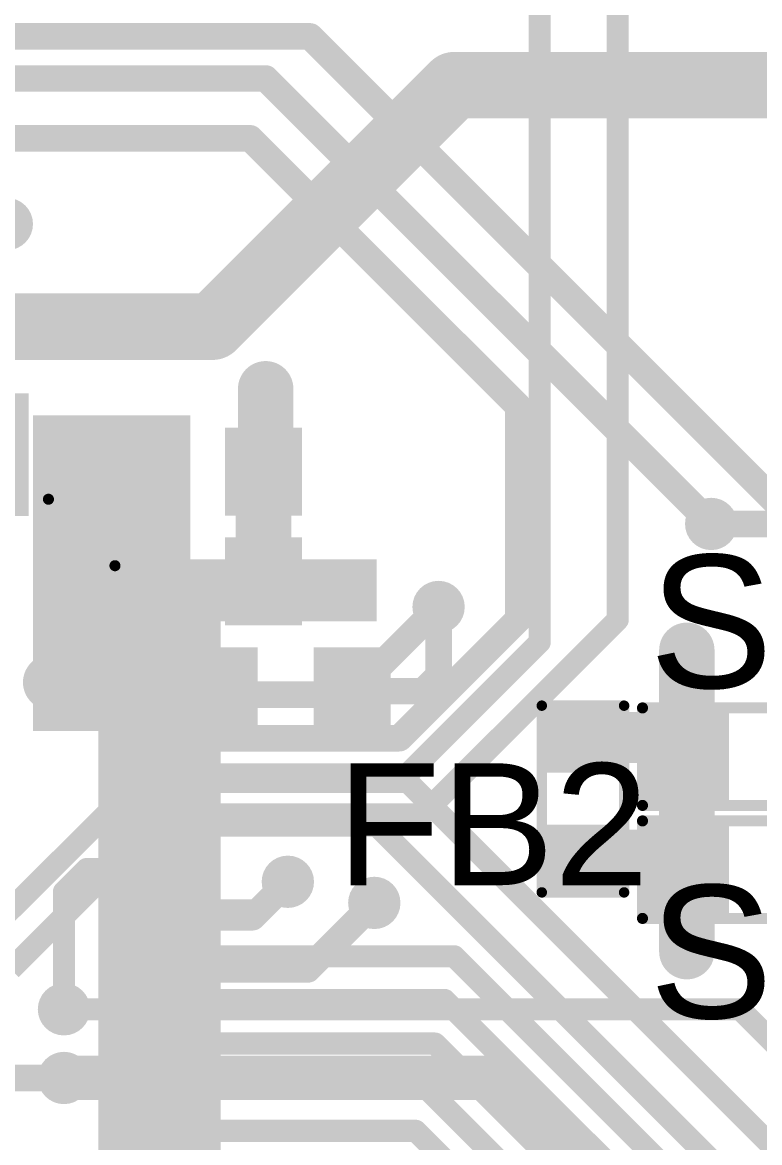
# Model space of a CAD drawing. Header units: millimetres. Extents: x -1.36 to 1.18, y -0.07 to 2.63.
# Drawn here: x 0.249 to 0.582, y 1.131 to 1.636 of the extents above; entities that cross this region are included whole.
import ezdxf

# ---------------------------------------------------------------- set-up
doc = ezdxf.new("R2010")
doc.units = ezdxf.units.MM
doc.header["$MEASUREMENT"] = 0
for name, color, linetype in [('BottomLayer', 5, 'Continuous'), ('BottomPaste', 16, 'Continuous'), ('BottomSolder', 6, 'Continuous'), ('TopLayer', 1, 'Continuous'), ('TopOverlay', 2, 'Continuous'), ('TopPaste', 8, 'Continuous'), ('TopSolder', 216, 'Continuous'), ('ViaHoleLayer', 16, 'Continuous')]:
    doc.layers.add(name, color=color, linetype=linetype)
doc.styles.add('Arial', font='arial.ttf', dxfattribs={"height": 0.2})

# ---------------------------------------------------------------- blocks, each defined once
blk = doc.blocks.new('LQFP_100_6')
at = {"layer": 'TopLayer'}
for points in [[(0.2815, 0.24213), (0.32874, 0.24213), (0.32874, 0.23031), (0.2815, 0.23031)], [(0.2815, 0.22244), (0.32874, 0.22244), (0.32874, 0.21063), (0.2815, 0.21063)], [(0.2815, 0.20276), (0.32874, 0.20276), (0.32874, 0.19094), (0.2815, 0.19094)], [(0.2815, 0.18307), (0.32874, 0.18307), (0.32874, 0.17126), (0.2815, 0.17126)], [(0.2815, 0.16339), (0.32874, 0.16339), (0.32874, 0.15157), (0.2815, 0.15157)], [(0.2815, 0.1437), (0.32874, 0.1437), (0.32874, 0.13189), (0.2815, 0.13189)], [(0.2815, 0.12402), (0.32874, 0.12402), (0.32874, 0.1122), (0.2815, 0.1122)], [(0.2815, 0.10433), (0.32874, 0.10433), (0.32874, 0.09252), (0.2815, 0.09252)], [(0.2815, 0.08465), (0.32874, 0.08465), (0.32874, 0.07283), (0.2815, 0.07283)], [(0.2815, 0.06496), (0.32874, 0.06496), (0.32874, 0.05315), (0.2815, 0.05315)], [(0.2815, 0.04528), (0.32874, 0.04528), (0.32874, 0.03346), (0.2815, 0.03346)], [(0.2815, 0.02559), (0.32874, 0.02559), (0.32874, 0.01378), (0.2815, 0.01378)], [(0.2815, 0.00591), (0.32874, 0.00591), (0.32874, -0.00591), (0.2815, -0.00591)]]:
    blk.add_hatch(color=1, dxfattribs=at).paths.add_polyline_path(points)
at = {"layer": 'TopPaste'}
for points in [[(0.2815, 0.24213), (0.32874, 0.24213), (0.32874, 0.23031), (0.2815, 0.23031)], [(0.2815, 0.22244), (0.32874, 0.22244), (0.32874, 0.21063), (0.2815, 0.21063)], [(0.2815, 0.20276), (0.32874, 0.20276), (0.32874, 0.19094), (0.2815, 0.19094)], [(0.2815, 0.18307), (0.32874, 0.18307), (0.32874, 0.17126), (0.2815, 0.17126)], [(0.2815, 0.16339), (0.32874, 0.16339), (0.32874, 0.15157), (0.2815, 0.15157)], [(0.2815, 0.1437), (0.32874, 0.1437), (0.32874, 0.13189), (0.2815, 0.13189)], [(0.2815, 0.12402), (0.32874, 0.12402), (0.32874, 0.1122), (0.2815, 0.1122)], [(0.2815, 0.10433), (0.32874, 0.10433), (0.32874, 0.09252), (0.2815, 0.09252)], [(0.2815, 0.08465), (0.32874, 0.08465), (0.32874, 0.07283), (0.2815, 0.07283)], [(0.2815, 0.06496), (0.32874, 0.06496), (0.32874, 0.05315), (0.2815, 0.05315)], [(0.2815, 0.04528), (0.32874, 0.04528), (0.32874, 0.03346), (0.2815, 0.03346)], [(0.2815, 0.02559), (0.32874, 0.02559), (0.32874, 0.01378), (0.2815, 0.01378)], [(0.2815, 0.00591), (0.32874, 0.00591), (0.32874, -0.00591), (0.2815, -0.00591)]]:
    blk.add_hatch(color=8, dxfattribs=at).paths.add_polyline_path(points)
at = {"layer": 'TopSolder'}
for points in [[(0.22631, 0.2775), (0.22631, 0.33274), (0.24613, 0.33274), (0.24613, 0.2775)], [(0.2775, 0.24613), (0.33274, 0.24613), (0.33274, 0.22631), (0.2775, 0.22631)], [(0.2775, 0.22644), (0.33274, 0.22644), (0.33274, 0.20663), (0.2775, 0.20663)], [(0.2775, 0.20676), (0.33274, 0.20676), (0.33274, 0.18694), (0.2775, 0.18694)], [(0.2775, 0.18707), (0.33274, 0.18707), (0.33274, 0.16726), (0.2775, 0.16726)], [(0.2775, 0.16739), (0.33274, 0.16739), (0.33274, 0.14757), (0.2775, 0.14757)], [(0.2775, 0.1477), (0.33274, 0.1477), (0.33274, 0.12789), (0.2775, 0.12789)], [(0.2775, 0.12802), (0.33274, 0.12802), (0.33274, 0.1082), (0.2775, 0.1082)], [(0.2775, 0.10833), (0.33274, 0.10833), (0.33274, 0.08852), (0.2775, 0.08852)], [(0.2775, 0.08865), (0.33274, 0.08865), (0.33274, 0.06883), (0.2775, 0.06883)], [(0.2775, 0.06896), (0.33274, 0.06896), (0.33274, 0.04915), (0.2775, 0.04915)], [(0.2775, 0.04928), (0.33274, 0.04928), (0.33274, 0.02946), (0.2775, 0.02946)], [(0.2775, 0.02959), (0.33274, 0.02959), (0.33274, 0.00978), (0.2775, 0.00978)], [(0.2775, 0.00991), (0.33274, 0.00991), (0.33274, -0.00991), (0.2775, -0.00991)]]:
    blk.add_hatch(color=216, dxfattribs=at).paths.add_polyline_path(points)
at = {"layer": 'TopOverlay', "const_width": 0.005}
blk.add_lwpolyline([(0.255, 0.285), (0.285, 0.255)], dxfattribs=at)
at = {"layer": 'TopOverlay', "const_width": 0.0025}
for points in [[(0.25375, 0.285, 1), (0.25625, 0.285, 1)], [(0.28375, 0.255, 1), (0.28625, 0.255, 1)]]:
    blk.add_lwpolyline(points, format="xyb", close=True, dxfattribs=at)
blk = doc.blocks.new('S______B______22')
at = {"layer": 'TopLayer'}
for points in [[(-0.045, -0.0175), (-0.045, 0.0175), (-0.015, 0.0175), (-0.015, -0.0175)], [(0.015, -0.0175), (0.015, 0.0175), (0.045, 0.0175), (0.045, -0.0175)]]:
    blk.add_hatch(color=1, dxfattribs=at).paths.add_polyline_path(points)
at = {"layer": 'TopPaste'}
for points in [[(-0.045, -0.0175), (-0.045, 0.0175), (-0.015, 0.0175), (-0.015, -0.0175)], [(0.015, -0.0175), (0.015, 0.0175), (0.045, 0.0175), (0.045, -0.0175)]]:
    blk.add_hatch(color=8, dxfattribs=at).paths.add_polyline_path(points)
at = {"layer": 'TopSolder'}
for points in [[(-0.049, -0.0215), (-0.049, 0.0215), (-0.011, 0.0215), (-0.011, -0.0215)], [(0.011, -0.0215), (0.011, 0.0215), (0.049, 0.0215), (0.049, -0.0215)]]:
    blk.add_hatch(color=216, dxfattribs=at).paths.add_polyline_path(points)
at = {"layer": 'TopOverlay', "const_width": 0.005}
for points in [[(-0.05, 0.022), (0.05, 0.022)], [(-0.05, -0.022), (-0.05, 0.022)], [(0.05, -0.022), (0.05, 0.022)], [(-0.05, -0.022), (0.05, -0.022)]]:
    blk.add_lwpolyline(points, dxfattribs=at)
at = {"layer": 'TopOverlay', "const_width": 0.0025}
for points in [[(-0.05125, 0.022, 1), (-0.04875, 0.022, 1)], [(-0.05125, 0.022, 1), (-0.04875, 0.022, 1)], [(0.04875, 0.022, 1), (0.05125, 0.022, 1)], [(0.04875, 0.022, 1), (0.05125, 0.022, 1)], [(-0.05125, -0.022, 1), (-0.04875, -0.022, 1)], [(-0.05125, -0.022, 1), (-0.04875, -0.022, 1)], [(0.04875, -0.022, 1), (0.05125, -0.022, 1)], [(0.04875, -0.022, 1), (0.05125, -0.022, 1)]]:
    blk.add_lwpolyline(points, format="xyb", close=True, dxfattribs=at)
blk = doc.blocks.new('S______B______23')
at = {"layer": 'TopLayer'}
for points in [[(-0.045, -0.0175), (-0.045, 0.0175), (-0.015, 0.0175), (-0.015, -0.0175)], [(0.015, -0.0175), (0.015, 0.0175), (0.045, 0.0175), (0.045, -0.0175)]]:
    blk.add_hatch(color=1, dxfattribs=at).paths.add_polyline_path(points)
at = {"layer": 'TopPaste'}
for points in [[(-0.045, -0.0175), (-0.045, 0.0175), (-0.015, 0.0175), (-0.015, -0.0175)], [(0.015, -0.0175), (0.015, 0.0175), (0.045, 0.0175), (0.045, -0.0175)]]:
    blk.add_hatch(color=8, dxfattribs=at).paths.add_polyline_path(points)
at = {"layer": 'TopSolder'}
for points in [[(-0.049, -0.0215), (-0.049, 0.0215), (-0.011, 0.0215), (-0.011, -0.0215)], [(0.011, -0.0215), (0.011, 0.0215), (0.049, 0.0215), (0.049, -0.0215)]]:
    blk.add_hatch(color=216, dxfattribs=at).paths.add_polyline_path(points)
at = {"layer": 'TopOverlay', "const_width": 0.005}
for points in [[(-0.05, 0.022), (0.05, 0.022)], [(-0.05, -0.022), (-0.05, 0.022)], [(0.05, -0.022), (0.05, 0.022)], [(-0.05, -0.022), (0.05, -0.022)]]:
    blk.add_lwpolyline(points, dxfattribs=at)
at = {"layer": 'TopOverlay', "const_width": 0.0025}
for points in [[(-0.05125, 0.022, 1), (-0.04875, 0.022, 1)], [(-0.05125, 0.022, 1), (-0.04875, 0.022, 1)], [(0.04875, 0.022, 1), (0.05125, 0.022, 1)], [(0.04875, 0.022, 1), (0.05125, 0.022, 1)], [(-0.05125, -0.022, 1), (-0.04875, -0.022, 1)], [(-0.05125, -0.022, 1), (-0.04875, -0.022, 1)], [(0.04875, -0.022, 1), (0.05125, -0.022, 1)], [(0.04875, -0.022, 1), (0.05125, -0.022, 1)]]:
    blk.add_lwpolyline(points, format="xyb", close=True, dxfattribs=at)
blk = doc.blocks.new('R___0201_B_53')
at = {"layer": 'BottomLayer'}
for points in [[(-0.01614, 0.00728), (-0.00551, 0.00728), (-0.00551, -0.00728), (-0.01614, -0.00728)], [(0.00551, 0.00728), (0.01614, 0.00728), (0.01614, -0.00728), (0.00551, -0.00728)]]:
    blk.add_hatch(color=5, dxfattribs=at).paths.add_polyline_path(points)
at = {"layer": 'BottomPaste'}
for points in [[(-0.01614, 0.00728), (-0.00551, 0.00728), (-0.00551, -0.00728), (-0.01614, -0.00728)], [(0.00551, 0.00728), (0.01614, 0.00728), (0.01614, -0.00728), (0.00551, -0.00728)]]:
    blk.add_hatch(color=16, dxfattribs=at).paths.add_polyline_path(points)
at = {"layer": 'BottomSolder'}
for points in [[(-0.02014, 0.01128), (-0.00151, 0.01128), (-0.00151, -0.01128), (-0.02014, -0.01128)], [(0.00151, 0.01128), (0.02014, 0.01128), (0.02014, -0.01128), (0.00151, -0.01128)]]:
    blk.add_hatch(color=6, dxfattribs=at).paths.add_polyline_path(points)
blk = doc.blocks.new('MPZ1608S121ATDH5_62')
at = {"layer": 'TopLayer'}
for points in [[(-0.03937, 0.01575), (-0.01575, 0.01575), (-0.01575, -0.01575), (-0.03937, -0.01575)], [(0.01575, 0.01575), (0.03937, 0.01575), (0.03937, -0.01575), (0.01575, -0.01575)]]:
    blk.add_hatch(color=1, dxfattribs=at).paths.add_polyline_path(points)
at = {"layer": 'TopPaste'}
for points in [[(-0.03937, 0.01575), (-0.01575, 0.01575), (-0.01575, -0.01575), (-0.03937, -0.01575)], [(0.01575, 0.01575), (0.03937, 0.01575), (0.03937, -0.01575), (0.01575, -0.01575)]]:
    blk.add_hatch(color=8, dxfattribs=at).paths.add_polyline_path(points)
at = {"layer": 'TopSolder'}
for points in [[(-0.04337, 0.01975), (-0.01175, 0.01975), (-0.01175, -0.01975), (-0.04337, -0.01975)], [(0.01175, 0.01975), (0.04337, 0.01975), (0.04337, -0.01975), (0.01175, -0.01975)]]:
    blk.add_hatch(color=216, dxfattribs=at).paths.add_polyline_path(points)
at = {"layer": 'TopOverlay', "const_width": 0.00472}
for points in [[(-0.042, -0.01844), (-0.042, 0.01869)], [(0.04226, 0.01869), (-0.042, 0.01869)], [(0.04226, -0.01844), (0.04226, 0.01869)], [(0.04226, -0.01844), (-0.042, -0.01844)]]:
    blk.add_lwpolyline(points, dxfattribs=at)
at = {"layer": 'TopOverlay', "const_width": 0.00236}
for points in [[(-0.04318, 0.01869, 1), (-0.04082, 0.01869, 1)], [(-0.04318, 0.01869, 1), (-0.04082, 0.01869, 1)], [(0.04108, 0.01869, 1), (0.04344, 0.01869, 1)], [(0.04108, 0.01869, 1), (0.04344, 0.01869, 1)], [(-0.04318, -0.01844, 1), (-0.04082, -0.01844, 1)], [(-0.04318, -0.01844, 1), (-0.04082, -0.01844, 1)], [(0.04108, -0.01844, 1), (0.04344, -0.01844, 1)], [(0.04108, -0.01844, 1), (0.04344, -0.01844, 1)]]:
    blk.add_lwpolyline(points, format="xyb", close=True, dxfattribs=at)
blk = doc.blocks.new('R__0603_B_78')
at = {"layer": 'BottomLayer'}
for points in [[(-0.045, -0.0175), (-0.045, 0.0175), (-0.015, 0.0175), (-0.015, -0.0175)], [(0.015, -0.0175), (0.015, 0.0175), (0.045, 0.0175), (0.045, -0.0175)]]:
    blk.add_hatch(color=5, dxfattribs=at).paths.add_polyline_path(points)
at = {"layer": 'BottomPaste'}
for points in [[(-0.045, -0.0175), (-0.045, 0.0175), (-0.015, 0.0175), (-0.015, -0.0175)], [(0.015, -0.0175), (0.015, 0.0175), (0.045, 0.0175), (0.045, -0.0175)]]:
    blk.add_hatch(color=16, dxfattribs=at).paths.add_polyline_path(points)
at = {"layer": 'BottomSolder'}
for points in [[(-0.049, -0.0215), (-0.049, 0.0215), (-0.011, 0.0215), (-0.011, -0.0215)], [(0.011, -0.0215), (0.011, 0.0215), (0.049, 0.0215), (0.049, -0.0215)]]:
    blk.add_hatch(color=6, dxfattribs=at).paths.add_polyline_path(points)
blk = doc.blocks.new('C___0603_B_100')
at = {"layer": 'BottomLayer'}
for points in [[(-0.045, -0.0175), (-0.045, 0.0175), (-0.015, 0.0175), (-0.015, -0.0175)], [(0.015, -0.0175), (0.015, 0.0175), (0.045, 0.0175), (0.045, -0.0175)]]:
    blk.add_hatch(color=5, dxfattribs=at).paths.add_polyline_path(points)
at = {"layer": 'BottomPaste'}
for points in [[(-0.045, -0.0175), (-0.045, 0.0175), (-0.015, 0.0175), (-0.015, -0.0175)], [(0.015, -0.0175), (0.015, 0.0175), (0.045, 0.0175), (0.045, -0.0175)]]:
    blk.add_hatch(color=16, dxfattribs=at).paths.add_polyline_path(points)
at = {"layer": 'BottomSolder'}
for points in [[(-0.04736, -0.01986), (-0.04736, 0.01986), (-0.01264, 0.01986), (-0.01264, -0.01986)], [(0.01264, -0.01986), (0.01264, 0.01986), (0.04736, 0.01986), (0.04736, -0.01986)]]:
    blk.add_hatch(color=6, dxfattribs=at).paths.add_polyline_path(points)
blk = doc.blocks.new('C__0603_B_104')
at = {"layer": 'BottomLayer'}
for points in [[(-0.045, -0.0175), (-0.045, 0.0175), (-0.015, 0.0175), (-0.015, -0.0175)], [(0.015, -0.0175), (0.015, 0.0175), (0.045, 0.0175), (0.045, -0.0175)]]:
    blk.add_hatch(color=5, dxfattribs=at).paths.add_polyline_path(points)
at = {"layer": 'BottomPaste'}
for points in [[(-0.045, -0.0175), (-0.045, 0.0175), (-0.015, 0.0175), (-0.015, -0.0175)], [(0.015, -0.0175), (0.015, 0.0175), (0.045, 0.0175), (0.045, -0.0175)]]:
    blk.add_hatch(color=16, dxfattribs=at).paths.add_polyline_path(points)
at = {"layer": 'BottomSolder'}
for points in [[(-0.04736, -0.01986), (-0.04736, 0.01986), (-0.01264, 0.01986), (-0.01264, -0.01986)], [(0.01264, -0.01986), (0.01264, 0.01986), (0.04736, 0.01986), (0.04736, -0.01986)]]:
    blk.add_hatch(color=6, dxfattribs=at).paths.add_polyline_path(points)
blk = doc.blocks.new('C__0603_B_110')
at = {"layer": 'BottomLayer'}
for points in [[(-0.045, -0.0175), (-0.045, 0.0175), (-0.015, 0.0175), (-0.015, -0.0175)], [(0.015, -0.0175), (0.015, 0.0175), (0.045, 0.0175), (0.045, -0.0175)]]:
    blk.add_hatch(color=5, dxfattribs=at).paths.add_polyline_path(points)
at = {"layer": 'BottomPaste'}
for points in [[(-0.045, -0.0175), (-0.045, 0.0175), (-0.015, 0.0175), (-0.015, -0.0175)], [(0.015, -0.0175), (0.015, 0.0175), (0.045, 0.0175), (0.045, -0.0175)]]:
    blk.add_hatch(color=16, dxfattribs=at).paths.add_polyline_path(points)
at = {"layer": 'BottomSolder'}
for points in [[(-0.04736, -0.01986), (-0.04736, 0.01986), (-0.01264, 0.01986), (-0.01264, -0.01986)], [(0.01264, -0.01986), (0.01264, 0.01986), (0.04736, 0.01986), (0.04736, -0.01986)]]:
    blk.add_hatch(color=6, dxfattribs=at).paths.add_polyline_path(points)

msp = doc.modelspace()

# ---------------------------------------------------------------- hatches: boundary and pattern name
at = {"layer": 'BottomLayer'}
h = msp.add_hatch(color=5, dxfattribs=at)
edge = h.paths.add_edge_path()
edge.add_arc((0.444, 1.608), 0.01181, 0, 360)
h = msp.add_hatch(color=5, dxfattribs=at)
edge = h.paths.add_edge_path()
edge.add_arc((0.24222, 1.54533), 0.01181, 0, 360)
h = msp.add_hatch(color=5, dxfattribs=at)
edge = h.paths.add_edge_path()
edge.add_arc((0.359, 1.471), 0.01181, 0, 360)
for points in [[(0.254, 1.31653), (0.325, 1.31653), (0.325, 1.459), (0.254, 1.459)], [(0.274, 1.31653), (0.325, 1.31653), (0.325, 1.45553), (0.274, 1.45553)], [(0.314, 1.224), (0.329, 1.224), (0.329, 1.241), (0.314, 1.241)]]:
    msp.add_hatch(color=5, dxfattribs=at).paths.add_polyline_path(points)
h = msp.add_hatch(color=5, dxfattribs=at)
edge = h.paths.add_edge_path()
edge.add_arc((0.269, 1.432), 0.01181, 0, 360)
h = msp.add_hatch(color=5, dxfattribs=at)
edge = h.paths.add_edge_path()
edge.add_arc((0.55999, 1.41), 0.01181, 0, 360)
h = msp.add_hatch(color=5, dxfattribs=at)
edge = h.paths.add_edge_path()
edge.add_arc((0.266, 1.39), 0.01181, 0, 360)
h = msp.add_hatch(color=5, dxfattribs=at)
edge = h.paths.add_edge_path()
edge.add_arc((0.394, 1.38053), 0.01181, 0, 360)
h = msp.add_hatch(color=5, dxfattribs=at)
edge = h.paths.add_edge_path()
edge.add_arc((0.437, 1.37253), 0.01181, 0, 360)
h = msp.add_hatch(color=5, dxfattribs=at)
edge = h.paths.add_edge_path()
edge.add_arc((0.549, 1.353), 0.01181, 0, 360)
h = msp.add_hatch(color=5, dxfattribs=at)
edge = h.paths.add_edge_path()
edge.add_arc((0.262, 1.33853), 0.01181, 0, 360)
h = msp.add_hatch(color=5, dxfattribs=at)
edge = h.paths.add_edge_path()
edge.add_arc((0.369, 1.24853), 0.01181, 0, 360)
h = msp.add_hatch(color=5, dxfattribs=at)
edge = h.paths.add_edge_path()
edge.add_arc((0.408, 1.239), 0.01181, 0, 360)
h = msp.add_hatch(color=5, dxfattribs=at)
edge = h.paths.add_edge_path()
edge.add_arc((0.549, 1.217), 0.01181, 0, 360)
h = msp.add_hatch(color=5, dxfattribs=at)
edge = h.paths.add_edge_path()
edge.add_arc((0.268, 1.191), 0.01181, 0, 360)
h = msp.add_hatch(color=5, dxfattribs=at)
edge = h.paths.add_edge_path()
edge.add_arc((0.268, 1.16), 0.01181, 0, 360)
at = {"layer": 'TopLayer'}
h = msp.add_hatch(color=1, dxfattribs=at)
edge = h.paths.add_edge_path()
edge.add_arc((0.444, 1.608), 0.01181, 0, 360)
h = msp.add_hatch(color=1, dxfattribs=at)
edge = h.paths.add_edge_path()
edge.add_arc((0.24222, 1.54533), 0.01181, 0, 360)
h = msp.add_hatch(color=1, dxfattribs=at)
edge = h.paths.add_edge_path()
edge.add_arc((0.359, 1.471), 0.01181, 0, 360)
h = msp.add_hatch(color=1, dxfattribs=at)
edge = h.paths.add_edge_path()
edge.add_arc((0.269, 1.432), 0.01181, 0, 360)
h = msp.add_hatch(color=1, dxfattribs=at)
edge = h.paths.add_edge_path()
edge.add_arc((0.55999, 1.41), 0.01181, 0, 360)
h = msp.add_hatch(color=1, dxfattribs=at)
edge = h.paths.add_edge_path()
edge.add_arc((0.266, 1.39), 0.01181, 0, 360)
for points in [[(0.286, 1.366), (0.409, 1.366), (0.409, 1.394), (0.286, 1.394)], [(0.487, 1.30212), (0.564, 1.30212), (0.564, 1.32512), (0.487, 1.32512)], [(0.487, 1.247), (0.564, 1.247), (0.564, 1.272), (0.487, 1.272)]]:
    msp.add_hatch(color=1, dxfattribs=at).paths.add_polyline_path(points)
h = msp.add_hatch(color=1, dxfattribs=at)
edge = h.paths.add_edge_path()
edge.add_arc((0.394, 1.38053), 0.01181, 0, 360)
h = msp.add_hatch(color=1, dxfattribs=at)
edge = h.paths.add_edge_path()
edge.add_arc((0.437, 1.37253), 0.01181, 0, 360)
h = msp.add_hatch(color=1, dxfattribs=at)
edge = h.paths.add_edge_path()
edge.add_arc((0.549, 1.353), 0.01181, 0, 360)
h = msp.add_hatch(color=1, dxfattribs=at)
edge = h.paths.add_edge_path()
edge.add_arc((0.262, 1.33853), 0.01181, 0, 360)
h = msp.add_hatch(color=1, dxfattribs=at)
edge = h.paths.add_edge_path()
edge.add_arc((0.369, 1.24853), 0.01181, 0, 360)
h = msp.add_hatch(color=1, dxfattribs=at)
edge = h.paths.add_edge_path()
edge.add_arc((0.408, 1.239), 0.01181, 0, 360)
h = msp.add_hatch(color=1, dxfattribs=at)
edge = h.paths.add_edge_path()
edge.add_arc((0.549, 1.217), 0.01181, 0, 360)
h = msp.add_hatch(color=1, dxfattribs=at)
edge = h.paths.add_edge_path()
edge.add_arc((0.268, 1.191), 0.01181, 0, 360)
h = msp.add_hatch(color=1, dxfattribs=at)
edge = h.paths.add_edge_path()
edge.add_arc((0.268, 1.16), 0.01181, 0, 360)
at = {"layer": 'ViaHoleLayer'}
h = msp.add_hatch(color=16, dxfattribs=at)
edge = h.paths.add_edge_path()
edge.add_arc((0.444, 1.608), 0.00591, 0, 360)
h = msp.add_hatch(color=16, dxfattribs=at)
edge = h.paths.add_edge_path()
edge.add_arc((0.359, 1.471), 0.00591, 0, 360)
h = msp.add_hatch(color=16, dxfattribs=at)
edge = h.paths.add_edge_path()
edge.add_arc((0.269, 1.432), 0.00591, 0, 360)
h = msp.add_hatch(color=16, dxfattribs=at)
edge = h.paths.add_edge_path()
edge.add_arc((0.55999, 1.41), 0.00591, 0, 360)
h = msp.add_hatch(color=16, dxfattribs=at)
edge = h.paths.add_edge_path()
edge.add_arc((0.266, 1.39), 0.00591, 0, 360)
h = msp.add_hatch(color=16, dxfattribs=at)
edge = h.paths.add_edge_path()
edge.add_arc((0.394, 1.38053), 0.00591, 0, 360)
h = msp.add_hatch(color=16, dxfattribs=at)
edge = h.paths.add_edge_path()
edge.add_arc((0.437, 1.37253), 0.00591, 0, 360)
h = msp.add_hatch(color=16, dxfattribs=at)
edge = h.paths.add_edge_path()
edge.add_arc((0.549, 1.353), 0.00591, 0, 360)
h = msp.add_hatch(color=16, dxfattribs=at)
edge = h.paths.add_edge_path()
edge.add_arc((0.262, 1.33853), 0.00591, 0, 360)
h = msp.add_hatch(color=16, dxfattribs=at)
edge = h.paths.add_edge_path()
edge.add_arc((0.369, 1.24853), 0.00591, 0, 360)
h = msp.add_hatch(color=16, dxfattribs=at)
edge = h.paths.add_edge_path()
edge.add_arc((0.408, 1.239), 0.00591, 0, 360)
h = msp.add_hatch(color=16, dxfattribs=at)
edge = h.paths.add_edge_path()
edge.add_arc((0.549, 1.217), 0.00591, 0, 360)
h = msp.add_hatch(color=16, dxfattribs=at)
edge = h.paths.add_edge_path()
edge.add_arc((0.268, 1.191), 0.00591, 0, 360)
h = msp.add_hatch(color=16, dxfattribs=at)
edge = h.paths.add_edge_path()
edge.add_arc((0.268, 1.16), 0.00591, 0, 360)

# ---------------------------------------------------------------- linework, layer by layer
at = {"layer": 'BottomLayer'}
for points, const_width in [([(0.51783, 1.36683), (0.51783, 2.1489)], 0.01), ([(0.4826, 1.3566), (0.4826, 2.03913)], 0.01), ([(0.335, 1.499), (0.444, 1.608)], 0.03), ([(0.211, 1.499), (0.335, 1.499)], 0.03), ([(0.359, 1.43453), (0.359, 1.471)], 0.025), ([(0.358, 1.43353), (0.359, 1.43453)], 0.025), ([(0.358, 1.38416), (0.358, 1.43353)], 0.025), ([(0.28961, 1.42514), (0.298, 1.43353)], 0.012), ([(0.298, 1.38416), (0.298, 1.42553)], 0.025), ([(0.55999, 1.41), (0.795, 1.41)], 0.012), ([(0.298, 1.38116), (0.298, 1.38416)], 0.025), ([(0.36163, 1.38053), (0.394, 1.38053)], 0.025), ([(0.437, 1.34156), (0.437, 1.37253)], 0.012), ([(0.43, 1.279), (0.51783, 1.36683)], 0.01), ([(0.423, 1.297), (0.4826, 1.3566)], 0.01), ([(0.262, 1.33853), (0.2988, 1.33853)], 0.025), ([(0.42997, 1.33453), (0.437, 1.34156)], 0.012), ([(0.398, 1.33453), (0.42997, 1.33453)], 0.012), ([(0.549, 1.217), (0.549, 1.305)], 0.025), ([(0.227, 1.219), (0.305, 1.297)], 0.01), ([(0.305, 1.297), (0.423, 1.297)], 0.01), ([(0.244, 1.209), (0.314, 1.279)], 0.01), ([(0.314, 1.279), (0.43, 1.279)], 0.01), ([(0.353, 1.23253), (0.369, 1.24853)], 0.012), ([(0.378, 1.209), (0.408, 1.239)], 0.012), ([(0.29935, 1.21603), (0.29935, 1.23253)], 0.012), ([(0.321, 1.23253), (0.353, 1.23253)], 0.012), ([(0.29935, 1.21603), (0.30638, 1.209)], 0.012), ([(0.30638, 1.209), (0.378, 1.209)], 0.012), ([(0.268, 1.191), (0.573, 1.191)], 0.01), ([(0.573, 1.191), (0.771, 0.993)], 0.01), ([(0.272, 1.16), (0.46553, 1.16)], 0.02), ([(0.46553, 1.16), (0.56781, 1.05772)], 0.02)]:
    msp.add_lwpolyline(points, dxfattribs=dict(at, const_width=const_width))
for points, const_width in [([(0.4365, 1.608, 1), (0.4515, 1.608, 1)], 0.015), ([(0.3275, 1.499, 1), (0.3425, 1.499, 1)], 0.015), ([(0.3275, 1.499, 1), (0.3425, 1.499, 1)], 0.015), ([(0.35275, 1.471, 1), (0.36525, 1.471, 1)], 0.0125), ([(0.35175, 1.43353, 1), (0.36425, 1.43353, 1)], 0.0125), ([(0.35175, 1.43353, 1), (0.36425, 1.43353, 1)], 0.0125), ([(0.35275, 1.43453, 1), (0.36525, 1.43453, 1)], 0.0125), ([(0.35275, 1.43453, 1), (0.36525, 1.43453, 1)], 0.0125), ([(0.29175, 1.42553, 1), (0.30425, 1.42553, 1)], 0.0125), ([(0.295, 1.43353, 1), (0.301, 1.43353, 1)], 0.006), ([(0.28661, 1.42514, 1), (0.29261, 1.42514, 1)], 0.006), ([(0.55699, 1.41, 1), (0.56299, 1.41, 1)], 0.006), ([(0.29175, 1.38416, 1), (0.30425, 1.38416, 1)], 0.0125), ([(0.29175, 1.38416, 1), (0.30425, 1.38416, 1)], 0.0125), ([(0.35175, 1.38416, 1), (0.36425, 1.38416, 1)], 0.0125), ([(0.29175, 1.38116, 1), (0.30425, 1.38116, 1)], 0.0125), ([(0.35538, 1.38053, 1), (0.36788, 1.38053, 1)], 0.0125), ([(0.38775, 1.38053, 1), (0.40025, 1.38053, 1)], 0.0125), ([(0.434, 1.37253, 1), (0.44, 1.37253, 1)], 0.006), ([(0.51533, 1.36683, 1), (0.52033, 1.36683, 1)], 0.005), ([(0.51533, 1.36683, 1), (0.52033, 1.36683, 1)], 0.005), ([(0.4801, 1.3566, 1), (0.4851, 1.3566, 1)], 0.005), ([(0.4801, 1.3566, 1), (0.4851, 1.3566, 1)], 0.005), ([(0.25575, 1.33853, 1), (0.26825, 1.33853, 1)], 0.0125), ([(0.29255, 1.33853, 1), (0.30505, 1.33853, 1)], 0.0125), ([(0.434, 1.34156, 1), (0.44, 1.34156, 1)], 0.006), ([(0.434, 1.34156, 1), (0.44, 1.34156, 1)], 0.006), ([(0.395, 1.33453, 1), (0.401, 1.33453, 1)], 0.006), ([(0.42697, 1.33453, 1), (0.43297, 1.33453, 1)], 0.006), ([(0.42697, 1.33453, 1), (0.43297, 1.33453, 1)], 0.006), ([(0.54275, 1.305, 1), (0.55525, 1.305, 1)], 0.0125), ([(0.3025, 1.297, 1), (0.3075, 1.297, 1)], 0.005), ([(0.3025, 1.297, 1), (0.3075, 1.297, 1)], 0.005), ([(0.4205, 1.297, 1), (0.4255, 1.297, 1)], 0.005), ([(0.4205, 1.297, 1), (0.4255, 1.297, 1)], 0.005), ([(0.3115, 1.279, 1), (0.3165, 1.279, 1)], 0.005), ([(0.3115, 1.279, 1), (0.3165, 1.279, 1)], 0.005), ([(0.4275, 1.279, 1), (0.4325, 1.279, 1)], 0.005), ([(0.4275, 1.279, 1), (0.4325, 1.279, 1)], 0.005), ([(0.366, 1.24853, 1), (0.372, 1.24853, 1)], 0.006), ([(0.405, 1.239, 1), (0.411, 1.239, 1)], 0.006), ([(0.29635, 1.23253, 1), (0.30235, 1.23253, 1)], 0.006), ([(0.318, 1.23253, 1), (0.324, 1.23253, 1)], 0.006), ([(0.35, 1.23253, 1), (0.356, 1.23253, 1)], 0.006), ([(0.35, 1.23253, 1), (0.356, 1.23253, 1)], 0.006), ([(0.54275, 1.217, 1), (0.55525, 1.217, 1)], 0.0125), ([(0.29635, 1.21603, 1), (0.30235, 1.21603, 1)], 0.006), ([(0.29635, 1.21603, 1), (0.30235, 1.21603, 1)], 0.006), ([(0.30338, 1.209, 1), (0.30938, 1.209, 1)], 0.006), ([(0.30338, 1.209, 1), (0.30938, 1.209, 1)], 0.006), ([(0.375, 1.209, 1), (0.381, 1.209, 1)], 0.006), ([(0.375, 1.209, 1), (0.381, 1.209, 1)], 0.006), ([(0.2655, 1.191, 1), (0.2705, 1.191, 1)], 0.005), ([(0.5705, 1.191, 1), (0.5755, 1.191, 1)], 0.005), ([(0.5705, 1.191, 1), (0.5755, 1.191, 1)], 0.005), ([(0.267, 1.16, 1), (0.277, 1.16, 1)], 0.01), ([(0.46053, 1.16, 1), (0.47053, 1.16, 1)], 0.01), ([(0.46053, 1.16, 1), (0.47053, 1.16, 1)], 0.01)]:
    msp.add_lwpolyline(points, format="xyb", close=True, dxfattribs=dict(at, const_width=const_width))
at = {"layer": 'TopLayer'}
for points, const_width in [([(-0.007, 1.63), (0.379, 1.63)], 0.012), ([(0.379, 1.63), (0.60147, 1.40753)], 0.012), ([(0.444, 1.608), (0.828, 1.608)], 0.03), ([(0.00087, 1.611), (0.35899, 1.611)], 0.012), ([(0.35899, 1.611), (0.55999, 1.41)], 0.012), ([(0.01737, 1.584), (0.352, 1.584)], 0.012), ([(0.352, 1.584), (0.473, 1.463)], 0.012), ([(0.473, 1.367), (0.473, 1.463)], 0.012), ([(0.36238, 1.37238), (0.37053, 1.38053)], 0.01), ([(0.37053, 1.38053), (0.394, 1.38053)], 0.01), ([(0.31112, 1.37238), (0.36238, 1.37238)], 0.01), ([(0.39748, 1.33301), (0.43447, 1.37)], 0.012), ([(0.43447, 1.37), (0.437, 1.37)], 0.012), ([(0.41932, 1.31332), (0.473, 1.367)], 0.012), ([(0.549, 1.305), (0.549, 1.353)], 0.025), ([(0.262, 1.33853), (0.27617, 1.35269)], 0.012), ([(0.27617, 1.35269), (0.31112, 1.35269)], 0.012), ([(0.31112, 1.33301), (0.39748, 1.33301)], 0.012), ([(0.31112, 1.31332), (0.41932, 1.31332)], 0.012), ([(0.31112, 1.29364), (0.42304, 1.29364)], 0.01), ([(0.42304, 1.29364), (0.59584, 1.12084)], 0.01), ([(0.31112, 1.27395), (0.40905, 1.27395)], 0.01), ([(0.40905, 1.27395), (0.59519, 1.08781)], 0.01), ([(0.549, 1.254), (0.55, 1.253)], 0.02), ([(0.268, 1.244), (0.27827, 1.25427)], 0.01), ([(0.27827, 1.25427), (0.31112, 1.25427)], 0.01), ([(0.35506, 1.23458), (0.369, 1.24853)], 0.012), ([(0.268, 1.191), (0.268, 1.244)], 0.01), ([(0.31112, 1.23458), (0.35506, 1.23458)], 0.012), ([(0.31112, 1.2149), (0.44406, 1.2149)], 0.01), ([(0.44406, 1.2149), (0.59862, 1.06034)], 0.01), ([(0.31112, 1.19521), (0.31114, 1.19519)], 0.01), ([(0.31114, 1.19519), (0.43973, 1.19519)], 0.01), ([(0.43973, 1.19519), (0.62639, 1.00853)], 0.01), ([(0.31112, 1.17553), (0.43535, 1.17553)], 0.01), ([(0.43535, 1.17553), (0.54, 1.07088)], 0.01), ([(0.23, 1.16), (0.268, 1.16)], 0.012), ([(0.31112, 1.15584), (0.43099, 1.15584)], 0.01), ([(0.43099, 1.15584), (0.522, 1.06483)], 0.01), ([(0.31112, 1.13616), (0.42663, 1.13616)], 0.01), ([(0.42663, 1.13616), (0.505, 1.05779)], 0.01)]:
    msp.add_lwpolyline(points, dxfattribs=dict(at, const_width=const_width))
for points, const_width in [([(0.376, 1.63, 1), (0.382, 1.63, 1)], 0.006), ([(0.376, 1.63, 1), (0.382, 1.63, 1)], 0.006), ([(0.4365, 1.608, 1), (0.4515, 1.608, 1)], 0.015), ([(0.35599, 1.611, 1), (0.36199, 1.611, 1)], 0.006), ([(0.35599, 1.611, 1), (0.36199, 1.611, 1)], 0.006), ([(0.349, 1.584, 1), (0.355, 1.584, 1)], 0.006), ([(0.349, 1.584, 1), (0.355, 1.584, 1)], 0.006), ([(0.47, 1.463, 1), (0.476, 1.463, 1)], 0.006), ([(0.47, 1.463, 1), (0.476, 1.463, 1)], 0.006), ([(0.55699, 1.41, 1), (0.56299, 1.41, 1)], 0.006), ([(0.36803, 1.38053, 1), (0.37303, 1.38053, 1)], 0.005), ([(0.36803, 1.38053, 1), (0.37303, 1.38053, 1)], 0.005), ([(0.3915, 1.38053, 1), (0.3965, 1.38053, 1)], 0.005), ([(0.30862, 1.37238, 1), (0.31362, 1.37238, 1)], 0.005), ([(0.35988, 1.37238, 1), (0.36488, 1.37238, 1)], 0.005), ([(0.35988, 1.37238, 1), (0.36488, 1.37238, 1)], 0.005), ([(0.43147, 1.37, 1), (0.43747, 1.37, 1)], 0.006), ([(0.43147, 1.37, 1), (0.43747, 1.37, 1)], 0.006), ([(0.434, 1.37, 1), (0.44, 1.37, 1)], 0.006), ([(0.47, 1.367, 1), (0.476, 1.367, 1)], 0.006), ([(0.47, 1.367, 1), (0.476, 1.367, 1)], 0.006), ([(0.54275, 1.353, 1), (0.55525, 1.353, 1)], 0.0125), ([(0.27317, 1.35269, 1), (0.27917, 1.35269, 1)], 0.006), ([(0.27317, 1.35269, 1), (0.27917, 1.35269, 1)], 0.006), ([(0.30812, 1.35269, 1), (0.31412, 1.35269, 1)], 0.006), ([(0.259, 1.33853, 1), (0.265, 1.33853, 1)], 0.006), ([(0.30812, 1.33301, 1), (0.31412, 1.33301, 1)], 0.006), ([(0.39448, 1.33301, 1), (0.40048, 1.33301, 1)], 0.006), ([(0.39448, 1.33301, 1), (0.40048, 1.33301, 1)], 0.006), ([(0.30812, 1.31332, 1), (0.31412, 1.31332, 1)], 0.006), ([(0.41632, 1.31332, 1), (0.42232, 1.31332, 1)], 0.006), ([(0.41632, 1.31332, 1), (0.42232, 1.31332, 1)], 0.006), ([(0.54275, 1.305, 1), (0.55525, 1.305, 1)], 0.0125), ([(0.30862, 1.29364, 1), (0.31362, 1.29364, 1)], 0.005), ([(0.42054, 1.29364, 1), (0.42554, 1.29364, 1)], 0.005), ([(0.42054, 1.29364, 1), (0.42554, 1.29364, 1)], 0.005), ([(0.30862, 1.27395, 1), (0.31362, 1.27395, 1)], 0.005), ([(0.40655, 1.27395, 1), (0.41155, 1.27395, 1)], 0.005), ([(0.40655, 1.27395, 1), (0.41155, 1.27395, 1)], 0.005), ([(0.544, 1.254, 1), (0.554, 1.254, 1)], 0.01), ([(0.27577, 1.25427, 1), (0.28077, 1.25427, 1)], 0.005), ([(0.27577, 1.25427, 1), (0.28077, 1.25427, 1)], 0.005), ([(0.30862, 1.25427, 1), (0.31362, 1.25427, 1)], 0.005), ([(0.545, 1.253, 1), (0.555, 1.253, 1)], 0.01), ([(0.366, 1.24853, 1), (0.372, 1.24853, 1)], 0.006), ([(0.2655, 1.244, 1), (0.2705, 1.244, 1)], 0.005), ([(0.2655, 1.244, 1), (0.2705, 1.244, 1)], 0.005), ([(0.30812, 1.23458, 1), (0.31412, 1.23458, 1)], 0.006), ([(0.35206, 1.23458, 1), (0.35806, 1.23458, 1)], 0.006), ([(0.35206, 1.23458, 1), (0.35806, 1.23458, 1)], 0.006), ([(0.30862, 1.2149, 1), (0.31362, 1.2149, 1)], 0.005), ([(0.44156, 1.2149, 1), (0.44656, 1.2149, 1)], 0.005), ([(0.44156, 1.2149, 1), (0.44656, 1.2149, 1)], 0.005), ([(0.30862, 1.19521, 1), (0.31362, 1.19521, 1)], 0.005), ([(0.30864, 1.19519, 1), (0.31364, 1.19519, 1)], 0.005), ([(0.30864, 1.19519, 1), (0.31364, 1.19519, 1)], 0.005), ([(0.43723, 1.19519, 1), (0.44223, 1.19519, 1)], 0.005), ([(0.43723, 1.19519, 1), (0.44223, 1.19519, 1)], 0.005), ([(0.2655, 1.191, 1), (0.2705, 1.191, 1)], 0.005), ([(0.30862, 1.17553, 1), (0.31362, 1.17553, 1)], 0.005), ([(0.43285, 1.17553, 1), (0.43785, 1.17553, 1)], 0.005), ([(0.43285, 1.17553, 1), (0.43785, 1.17553, 1)], 0.005), ([(0.265, 1.16, 1), (0.271, 1.16, 1)], 0.006), ([(0.30862, 1.15584, 1), (0.31362, 1.15584, 1)], 0.005), ([(0.42849, 1.15584, 1), (0.43349, 1.15584, 1)], 0.005), ([(0.42849, 1.15584, 1), (0.43349, 1.15584, 1)], 0.005), ([(0.30862, 1.13616, 1), (0.31362, 1.13616, 1)], 0.005), ([(0.42413, 1.13616, 1), (0.42913, 1.13616, 1)], 0.005), ([(0.42413, 1.13616, 1), (0.42913, 1.13616, 1)], 0.005)]:
    msp.add_lwpolyline(points, format="xyb", close=True, dxfattribs=dict(at, const_width=const_width))

# ---------------------------------------------------------------- block references
for name, p in [('LQFP_100_6', (0.006, 1.13616)), ('C___0603_B_100', (0.368, 1.33453)), ('S______B______23', (0.579, 1.305)), ('R__0603_B_78', (0.579, 1.305)), ('S______B______22', (0.579, 1.254)), ('R___0201_B_53', (0.31017, 1.23253))]:
    msp.add_blockref(name, p)
for name, p, rotation in [('C__0603_B_110', (0.328, 1.43353), 180), ('C__0603_B_104', (0.328, 1.38416), 180), ('MPZ1608S121ATDH5_62', (0.502, 1.286), 270)]:
    msp.add_blockref(name, p, dxfattribs=dict(rotation=rotation))

# ---------------------------------------------------------------- texts
at = {"layer": 'TopOverlay', "style": 'Arial'}
for s, height, p in [('SB3', 0.06, (0.532, 1.336)), ('FB2', 0.055, (0.391, 1.247)), ('SB4', 0.06, (0.532, 1.187))]:
    msp.add_text(s, height=height, dxfattribs=at).set_placement(p)

doc.saveas('drawing.dxf')
